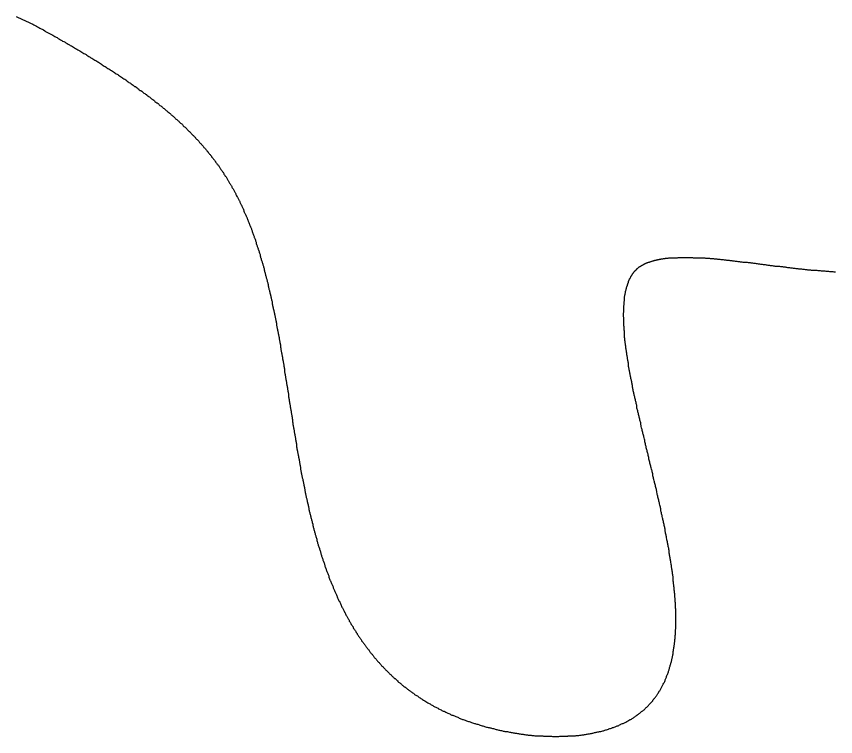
# Model space of a CAD drawing. Header units: millimetres. Extents: x 111 to 2999, y 81 to 1941.
# Drawn here: x 995.18 to 1021.78, y 779.28 to 802.65 of the extents above; entities that cross this region are included whole.
import ezdxf

# ---------------------------------------------------------------- set-up
doc = ezdxf.new("R2010")
doc.units = ezdxf.units.MM
doc.layers.add('DRAW', color=7, linetype='Continuous')

msp = doc.modelspace()

# ---------------------------------------------------------------- linework, layer by layer
at = {"layer": 'DRAW'}
msp.add_polyline3d([(995.17, 802.653, 0), (995.19, 802.643, 0), (995.22, 802.623, 0), (995.24, 802.613, 0), (995.26, 802.603, 0), (995.29, 802.593, 0), (995.31, 802.583, 0), (995.33, 802.573, 0), (995.36, 802.563, 0), (995.38, 802.553, 0), (995.4, 802.543, 0), (995.43, 802.533, 0), (995.45, 802.523, 0), (995.48, 802.513, 0), (995.5, 802.503, 0), (995.52, 802.483, 0), (995.55, 802.473, 0), (995.57, 802.463, 0), (995.59, 802.453, 0), (995.62, 802.443, 0), (995.64, 802.433, 0), (995.66, 802.423, 0), (995.69, 802.413, 0), (995.71, 802.403, 0), (995.75, 802.383, 0), (995.79, 802.353, 0), (995.83, 802.333, 0), (995.87, 802.313, 0), (995.91, 802.293, 0), (995.94, 802.273, 0), (995.98, 802.253, 0), (996.02, 802.233, 0), (996.06, 802.213, 0), (996.1, 802.183, 0), (996.13, 802.163, 0), (996.17, 802.143, 0), (996.21, 802.123, 0), (996.25, 802.103, 0), (996.28, 802.083, 0), (996.32, 802.063, 0), (996.36, 802.043, 0), (996.39, 802.023, 0), (996.43, 802.003, 0), (996.47, 801.983, 0), (996.5, 801.963, 0), (996.54, 801.933, 0), (996.58, 801.913, 0), (996.61, 801.893, 0), (996.65, 801.873, 0), (996.68, 801.853, 0), (996.72, 801.833, 0), (996.76, 801.813, 0), (996.79, 801.793, 0), (996.83, 801.773, 0), (996.86, 801.753, 0), (996.9, 801.733, 0), (996.93, 801.713, 0), (996.97, 801.693, 0), (997, 801.673, 0), (997.03, 801.653, 0), (997.07, 801.633, 0), (997.1, 801.613, 0), (997.14, 801.593, 0), (997.17, 801.573, 0), (997.2, 801.553, 0), (997.24, 801.533, 0), (997.27, 801.513, 0), (997.3, 801.493, 0), (997.34, 801.473, 0), (997.37, 801.453, 0), (997.4, 801.433, 0), (997.44, 801.413, 0), (997.47, 801.393, 0), (997.5, 801.373, 0), (997.53, 801.353, 0), (997.57, 801.333, 0), (997.6, 801.313, 0), (997.63, 801.293, 0), (997.66, 801.273, 0), (997.69, 801.253, 0), (997.73, 801.233, 0), (997.76, 801.223, 0), (997.79, 801.203, 0), (997.82, 801.183, 0), (997.85, 801.163, 0), (997.88, 801.143, 0), (997.91, 801.123, 0), (997.94, 801.103, 0), (997.97, 801.083, 0), (998, 801.063, 0), (998.03, 801.043, 0), (998.06, 801.023, 0), (998.09, 801.003, 0), (998.12, 800.983, 0), (998.15, 800.963, 0), (998.18, 800.953, 0), (998.21, 800.933, 0), (998.24, 800.913, 0), (998.27, 800.893, 0), (998.3, 800.873, 0), (998.33, 800.853, 0), (998.36, 800.833, 0), (998.39, 800.813, 0), (998.42, 800.793, 0), (998.45, 800.783, 0), (998.47, 800.763, 0), (998.5, 800.743, 0), (998.53, 800.723, 0), (998.56, 800.703, 0), (998.59, 800.683, 0), (998.62, 800.663, 0), (998.64, 800.643, 0), (998.67, 800.623, 0), (998.7, 800.613, 0), (998.73, 800.593, 0), (998.75, 800.573, 0), (998.78, 800.553, 0), (998.81, 800.533, 0), (998.83, 800.513, 0), (998.86, 800.493, 0), (998.89, 800.483, 0), (998.91, 800.463, 0), (998.94, 800.443, 0), (998.97, 800.423, 0), (998.99, 800.403, 0), (999.02, 800.383, 0), (999.05, 800.373, 0), (999.07, 800.353, 0), (999.1, 800.333, 0), (999.12, 800.313, 0), (999.15, 800.293, 0), (999.17, 800.273, 0), (999.2, 800.253, 0), (999.22, 800.243, 0), (999.25, 800.223, 0), (999.27, 800.203, 0), (999.3, 800.183, 0), (999.32, 800.163, 0), (999.35, 800.153, 0), (999.37, 800.133, 0), (999.4, 800.113, 0), (999.42, 800.093, 0), (999.45, 800.073, 0), (999.47, 800.053, 0), (999.5, 800.043, 0), (999.52, 800.023, 0), (999.54, 800.003, 0), (999.57, 799.983, 0), (999.59, 799.963, 0), (999.61, 799.953, 0), (999.64, 799.933, 0), (999.66, 799.913, 0), (999.68, 799.893, 0), (999.71, 799.873, 0), (999.73, 799.853, 0), (999.75, 799.843, 0), (999.78, 799.823, 0), (999.8, 799.803, 0), (999.82, 799.783, 0), (999.84, 799.763, 0), (999.87, 799.753, 0), (999.89, 799.733, 0), (999.91, 799.713, 0), (999.93, 799.693, 0), (999.95, 799.673, 0), (999.98, 799.663, 0), (1000, 799.643, 0), (1000.02, 799.623, 0), (1000.04, 799.603, 0), (1000.06, 799.593, 0), (1000.08, 799.573, 0), (1000.1, 799.553, 0), (1000.13, 799.533, 0), (1000.15, 799.513, 0), (1000.17, 799.503, 0), (1000.19, 799.483, 0), (1000.21, 799.463, 0), (1000.23, 799.443, 0), (1000.25, 799.423, 0), (1000.27, 799.413, 0), (1000.29, 799.393, 0), (1000.31, 799.373, 0), (1000.33, 799.353, 0), (1000.35, 799.333, 0), (1000.37, 799.323, 0), (1000.39, 799.303, 0), (1000.41, 799.283, 0), (1000.43, 799.263, 0), (1000.45, 799.253, 0), (1000.47, 799.233, 0), (1000.49, 799.213, 0), (1000.51, 799.193, 0), (1000.53, 799.173, 0), (1000.55, 799.163, 0), (1000.57, 799.143, 0), (1000.58, 799.123, 0), (1000.6, 799.103, 0), (1000.62, 799.083, 0), (1000.64, 799.073, 0), (1000.66, 799.053, 0), (1000.68, 799.033, 0), (1000.7, 799.013, 0), (1000.71, 799.003, 0), (1000.73, 798.983, 0), (1000.75, 798.963, 0), (1000.77, 798.943, 0), (1000.79, 798.923, 0), (1000.8, 798.913, 0), (1000.82, 798.893, 0), (1000.84, 798.873, 0), (1000.86, 798.853, 0), (1000.88, 798.833, 0), (1000.89, 798.823, 0), (1000.91, 798.803, 0), (1000.93, 798.783, 0), (1000.94, 798.763, 0), (1000.96, 798.743, 0), (1000.98, 798.733, 0), (1001, 798.713, 0), (1001.01, 798.693, 0), (1001.03, 798.673, 0), (1001.05, 798.653, 0), (1001.06, 798.643, 0), (1001.08, 798.623, 0), (1001.1, 798.603, 0), (1001.11, 798.583, 0), (1001.13, 798.563, 0), (1001.14, 798.553, 0), (1001.16, 798.533, 0), (1001.18, 798.513, 0), (1001.19, 798.493, 0), (1001.21, 798.473, 0), (1001.22, 798.463, 0), (1001.24, 798.443, 0), (1001.26, 798.423, 0), (1001.27, 798.403, 0), (1001.29, 798.383, 0), (1001.3, 798.373, 0), (1001.32, 798.353, 0), (1001.33, 798.333, 0), (1001.35, 798.313, 0), (1001.36, 798.293, 0), (1001.38, 798.283, 0), (1001.39, 798.263, 0), (1001.41, 798.243, 0), (1001.42, 798.223, 0), (1001.44, 798.203, 0), (1001.45, 798.183, 0), (1001.47, 798.173, 0), (1001.48, 798.153, 0), (1001.5, 798.133, 0), (1001.51, 798.113, 0), (1001.52, 798.093, 0), (1001.54, 798.073, 0), (1001.55, 798.063, 0), (1001.57, 798.043, 0), (1001.58, 798.023, 0), (1001.6, 798.003, 0), (1001.61, 797.983, 0), (1001.62, 797.963, 0), (1001.64, 797.943, 0), (1001.65, 797.933, 0), (1001.66, 797.913, 0), (1001.68, 797.893, 0), (1001.69, 797.873, 0), (1001.71, 797.853, 0), (1001.72, 797.833, 0), (1001.73, 797.813, 0), (1001.75, 797.803, 0), (1001.76, 797.783, 0), (1001.77, 797.763, 0), (1001.78, 797.743, 0), (1001.8, 797.723, 0), (1001.81, 797.703, 0), (1001.82, 797.683, 0), (1001.84, 797.663, 0), (1001.85, 797.653, 0), (1001.86, 797.633, 0), (1001.87, 797.613, 0), (1001.89, 797.593, 0), (1001.9, 797.573, 0), (1001.91, 797.553, 0), (1001.92, 797.533, 0), (1001.94, 797.513, 0), (1001.95, 797.493, 0), (1001.96, 797.473, 0), (1001.97, 797.463, 0), (1001.99, 797.443, 0), (1002, 797.423, 0), (1002.01, 797.403, 0), (1002.02, 797.383, 0), (1002.03, 797.363, 0), (1002.05, 797.343, 0), (1002.06, 797.323, 0), (1002.07, 797.303, 0), (1002.08, 797.283, 0), (1002.09, 797.263, 0), (1002.1, 797.243, 0), (1002.12, 797.223, 0), (1002.13, 797.203, 0), (1002.14, 797.183, 0), (1002.15, 797.163, 0), (1002.16, 797.153, 0), (1002.17, 797.133, 0), (1002.18, 797.113, 0), (1002.19, 797.093, 0), (1002.21, 797.073, 0), (1002.22, 797.053, 0), (1002.23, 797.033, 0), (1002.24, 797.013, 0), (1002.25, 796.993, 0), (1002.26, 796.973, 0), (1002.27, 796.953, 0), (1002.28, 796.933, 0), (1002.29, 796.913, 0), (1002.3, 796.893, 0), (1002.31, 796.873, 0), (1002.32, 796.853, 0), (1002.33, 796.833, 0), (1002.35, 796.803, 0), (1002.36, 796.783, 0), (1002.37, 796.763, 0), (1002.38, 796.743, 0), (1002.39, 796.723, 0), (1002.4, 796.703, 0), (1002.41, 796.683, 0), (1002.42, 796.663, 0), (1002.43, 796.643, 0), (1002.44, 796.623, 0), (1002.45, 796.603, 0), (1002.46, 796.583, 0), (1002.47, 796.563, 0), (1002.48, 796.543, 0), (1002.49, 796.523, 0), (1002.5, 796.493, 0), (1002.51, 796.473, 0), (1002.52, 796.453, 0), (1002.53, 796.433, 0), (1002.54, 796.413, 0), (1002.55, 796.393, 0), (1002.55, 796.373, 0), (1002.56, 796.353, 0), (1002.57, 796.333, 0), (1002.58, 796.303, 0), (1002.59, 796.283, 0), (1002.6, 796.263, 0), (1002.61, 796.243, 0), (1002.62, 796.223, 0), (1002.63, 796.203, 0), (1002.64, 796.173, 0), (1002.65, 796.153, 0), (1002.66, 796.133, 0), (1002.67, 796.113, 0), (1002.67, 796.093, 0), (1002.68, 796.073, 0), (1002.69, 796.043, 0), (1002.7, 796.023, 0), (1002.71, 796.003, 0), (1002.72, 795.983, 0), (1002.73, 795.963, 0), (1002.74, 795.933, 0), (1002.75, 795.913, 0), (1002.75, 795.893, 0), (1002.76, 795.873, 0), (1002.77, 795.853, 0), (1002.78, 795.823, 0), (1002.79, 795.803, 0), (1002.8, 795.783, 0), (1002.81, 795.763, 0), (1002.81, 795.733, 0), (1002.82, 795.713, 0), (1002.83, 795.693, 0), (1002.84, 795.673, 0), (1002.85, 795.643, 0), (1002.86, 795.623, 0), (1002.86, 795.603, 0), (1002.87, 795.583, 0), (1002.88, 795.553, 0), (1002.89, 795.533, 0), (1002.9, 795.513, 0), (1002.9, 795.483, 0), (1002.91, 795.463, 0), (1002.92, 795.443, 0), (1002.93, 795.423, 0), (1002.94, 795.393, 0), (1002.94, 795.373, 0), (1002.95, 795.353, 0), (1002.96, 795.323, 0), (1002.97, 795.303, 0), (1002.97, 795.283, 0), (1002.98, 795.253, 0), (1002.99, 795.233, 0), (1003, 795.213, 0), (1003, 795.183, 0), (1003.01, 795.163, 0), (1003.02, 795.143, 0), (1003.03, 795.113, 0), (1003.03, 795.093, 0), (1003.04, 795.073, 0), (1003.05, 795.043, 0), (1003.06, 795.023, 0), (1003.06, 795.003, 0), (1003.07, 794.973, 0), (1003.08, 794.953, 0), (1003.09, 794.923, 0), (1003.09, 794.903, 0), (1003.1, 794.883, 0), (1003.11, 794.853, 0), (1003.11, 794.833, 0), (1003.12, 794.813, 0), (1003.13, 794.783, 0), (1003.13, 794.763, 0), (1003.14, 794.733, 0), (1003.15, 794.713, 0), (1003.16, 794.693, 0), (1003.16, 794.663, 0), (1003.17, 794.643, 0), (1003.18, 794.613, 0), (1003.18, 794.593, 0), (1003.19, 794.573, 0), (1003.2, 794.543, 0), (1003.2, 794.523, 0), (1003.21, 794.493, 0), (1003.22, 794.473, 0), (1003.22, 794.443, 0), (1003.23, 794.423, 0), (1003.24, 794.403, 0), (1003.24, 794.373, 0), (1003.25, 794.353, 0), (1003.26, 794.323, 0), (1003.26, 794.303, 0), (1003.27, 794.273, 0), (1003.27, 794.253, 0), (1003.28, 794.223, 0), (1003.29, 794.203, 0), (1003.29, 794.173, 0), (1003.3, 794.153, 0), (1003.31, 794.123, 0), (1003.31, 794.103, 0), (1003.32, 794.083, 0), (1003.32, 794.053, 0), (1003.33, 794.033, 0), (1003.34, 794.003, 0), (1003.34, 793.983, 0), (1003.35, 793.953, 0), (1003.35, 793.933, 0), (1003.36, 793.903, 0), (1003.37, 793.883, 0), (1003.37, 793.853, 0), (1003.38, 793.833, 0), (1003.38, 793.803, 0), (1003.39, 793.783, 0), (1003.4, 793.753, 0), (1003.4, 793.733, 0), (1003.41, 793.703, 0), (1003.41, 793.683, 0), (1003.42, 793.653, 0), (1003.43, 793.623, 0), (1003.43, 793.603, 0), (1003.44, 793.573, 0), (1003.44, 793.553, 0), (1003.45, 793.523, 0), (1003.45, 793.503, 0), (1003.46, 793.473, 0), (1003.46, 793.453, 0), (1003.47, 793.423, 0), (1003.48, 793.403, 0), (1003.48, 793.373, 0), (1003.49, 793.353, 0), (1003.49, 793.323, 0), (1003.5, 793.293, 0), (1003.5, 793.273, 0), (1003.51, 793.243, 0), (1003.51, 793.223, 0), (1003.52, 793.193, 0), (1003.52, 793.173, 0), (1003.53, 793.143, 0), (1003.54, 793.113, 0), (1003.54, 793.093, 0), (1003.55, 793.063, 0), (1003.55, 793.043, 0), (1003.56, 793.013, 0), (1003.56, 792.993, 0), (1003.57, 792.963, 0), (1003.57, 792.933, 0), (1003.58, 792.913, 0), (1003.58, 792.883, 0), (1003.59, 792.863, 0), (1003.59, 792.833, 0), (1003.6, 792.803, 0), (1003.6, 792.783, 0), (1003.61, 792.753, 0), (1003.61, 792.733, 0), (1003.62, 792.703, 0), (1003.62, 792.673, 0), (1003.63, 792.653, 0), (1003.63, 792.623, 0), (1003.64, 792.603, 0), (1003.64, 792.573, 0), (1003.65, 792.543, 0), (1003.65, 792.523, 0), (1003.66, 792.493, 0), (1003.66, 792.473, 0), (1003.67, 792.443, 0), (1003.67, 792.413, 0), (1003.68, 792.393, 0), (1003.68, 792.363, 0), (1003.69, 792.333, 0), (1003.69, 792.313, 0), (1003.7, 792.283, 0), (1003.7, 792.263, 0), (1003.71, 792.233, 0), (1003.71, 792.203, 0), (1003.71, 792.183, 0), (1003.72, 792.153, 0), (1003.72, 792.123, 0), (1003.73, 792.103, 0), (1003.73, 792.073, 0), (1003.74, 792.043, 0), (1003.74, 792.023, 0), (1003.75, 791.993, 0), (1003.75, 791.963, 0), (1003.76, 791.943, 0), (1003.76, 791.913, 0), (1003.77, 791.893, 0), (1003.77, 791.863, 0), (1003.77, 791.833, 0), (1003.78, 791.813, 0), (1003.78, 791.783, 0), (1003.79, 791.753, 0), (1003.79, 791.733, 0), (1003.8, 791.703, 0), (1003.8, 791.673, 0), (1003.81, 791.653, 0), (1003.81, 791.623, 0), (1003.82, 791.593, 0), (1003.82, 791.573, 0), (1003.82, 791.543, 0), (1003.83, 791.513, 0), (1003.83, 791.493, 0), (1003.84, 791.463, 0), (1003.84, 791.433, 0), (1003.85, 791.413, 0), (1003.85, 791.383, 0), (1003.86, 791.353, 0), (1003.86, 791.333, 0), (1003.86, 791.303, 0), (1003.87, 791.273, 0), (1003.87, 791.243, 0), (1003.88, 791.223, 0), (1003.88, 791.193, 0), (1003.89, 791.163, 0), (1003.89, 791.143, 0), (1003.89, 791.113, 0), (1003.9, 791.083, 0), (1003.9, 791.063, 0), (1003.91, 791.033, 0), (1003.91, 791.003, 0), (1003.92, 790.983, 0), (1003.92, 790.953, 0), (1003.92, 790.923, 0), (1003.93, 790.903, 0), (1003.93, 790.873, 0), (1003.94, 790.843, 0), (1003.94, 790.813, 0), (1003.95, 790.793, 0), (1003.95, 790.763, 0), (1003.95, 790.733, 0), (1003.96, 790.713, 0), (1003.96, 790.683, 0), (1003.97, 790.653, 0), (1003.97, 790.633, 0), (1003.98, 790.603, 0), (1003.98, 790.573, 0), (1003.98, 790.543, 0), (1003.99, 790.523, 0), (1003.99, 790.493, 0), (1004, 790.463, 0), (1004, 790.443, 0), (1004.01, 790.413, 0), (1004.01, 790.383, 0), (1004.01, 790.363, 0), (1004.02, 790.333, 0), (1004.02, 790.303, 0), (1004.03, 790.273, 0), (1004.03, 790.253, 0), (1004.04, 790.223, 0), (1004.04, 790.193, 0), (1004.04, 790.173, 0), (1004.05, 790.143, 0), (1004.05, 790.113, 0), (1004.06, 790.083, 0), (1004.06, 790.063, 0), (1004.07, 790.033, 0), (1004.07, 790.003, 0), (1004.07, 789.983, 0), (1004.08, 789.953, 0), (1004.08, 789.923, 0), (1004.09, 789.893, 0), (1004.09, 789.873, 0), (1004.1, 789.843, 0), (1004.1, 789.813, 0), (1004.1, 789.793, 0), (1004.11, 789.763, 0), (1004.11, 789.733, 0), (1004.12, 789.713, 0), (1004.12, 789.683, 0), (1004.13, 789.653, 0), (1004.13, 789.623, 0), (1004.13, 789.603, 0), (1004.14, 789.573, 0), (1004.14, 789.543, 0), (1004.15, 789.523, 0), (1004.15, 789.493, 0), (1004.16, 789.463, 0), (1004.16, 789.433, 0), (1004.16, 789.413, 0), (1004.17, 789.383, 0), (1004.17, 789.353, 0), (1004.18, 789.333, 0), (1004.18, 789.303, 0), (1004.19, 789.273, 0), (1004.19, 789.243, 0), (1004.2, 789.223, 0), (1004.2, 789.193, 0), (1004.2, 789.163, 0), (1004.21, 789.143, 0), (1004.21, 789.113, 0), (1004.22, 789.083, 0), (1004.22, 789.053, 0), (1004.23, 789.033, 0), (1004.23, 789.003, 0), (1004.24, 788.973, 0), (1004.24, 788.953, 0), (1004.24, 788.923, 0), (1004.25, 788.893, 0), (1004.25, 788.863, 0), (1004.26, 788.843, 0), (1004.26, 788.813, 0), (1004.27, 788.783, 0), (1004.27, 788.763, 0), (1004.28, 788.733, 0), (1004.28, 788.703, 0), (1004.28, 788.683, 0), (1004.29, 788.653, 0), (1004.29, 788.623, 0), (1004.3, 788.593, 0), (1004.3, 788.573, 0), (1004.31, 788.543, 0), (1004.31, 788.513, 0), (1004.32, 788.493, 0), (1004.32, 788.463, 0), (1004.33, 788.433, 0), (1004.33, 788.413, 0), (1004.34, 788.383, 0), (1004.34, 788.353, 0), (1004.35, 788.323, 0), (1004.35, 788.303, 0), (1004.36, 788.273, 0), (1004.36, 788.243, 0), (1004.37, 788.223, 0), (1004.37, 788.193, 0), (1004.37, 788.163, 0), (1004.38, 788.143, 0), (1004.38, 788.113, 0), (1004.39, 788.083, 0), (1004.39, 788.063, 0), (1004.4, 788.033, 0), (1004.4, 788.003, 0), (1004.41, 787.973, 0), (1004.41, 787.953, 0), (1004.42, 787.923, 0), (1004.42, 787.893, 0), (1004.43, 787.873, 0), (1004.43, 787.843, 0), (1004.44, 787.813, 0), (1004.44, 787.793, 0), (1004.45, 787.763, 0), (1004.45, 787.733, 0), (1004.46, 787.713, 0), (1004.46, 787.683, 0), (1004.47, 787.653, 0), (1004.48, 787.633, 0), (1004.48, 787.603, 0), (1004.49, 787.573, 0), (1004.49, 787.553, 0), (1004.5, 787.523, 0), (1004.5, 787.493, 0), (1004.51, 787.473, 0), (1004.51, 787.443, 0), (1004.52, 787.413, 0), (1004.52, 787.393, 0), (1004.53, 787.363, 0), (1004.53, 787.333, 0), (1004.54, 787.313, 0), (1004.54, 787.283, 0), (1004.55, 787.253, 0), (1004.56, 787.233, 0), (1004.56, 787.203, 0), (1004.57, 787.173, 0), (1004.57, 787.153, 0), (1004.58, 787.123, 0), (1004.58, 787.093, 0), (1004.59, 787.073, 0), (1004.59, 787.043, 0), (1004.6, 787.023, 0), (1004.61, 786.993, 0), (1004.61, 786.963, 0), (1004.62, 786.943, 0), (1004.62, 786.913, 0), (1004.63, 786.883, 0), (1004.63, 786.863, 0), (1004.64, 786.833, 0), (1004.65, 786.803, 0), (1004.65, 786.783, 0), (1004.66, 786.753, 0), (1004.66, 786.733, 0), (1004.67, 786.703, 0), (1004.68, 786.673, 0), (1004.68, 786.653, 0), (1004.69, 786.623, 0), (1004.69, 786.593, 0), (1004.7, 786.573, 0), (1004.71, 786.543, 0), (1004.71, 786.523, 0), (1004.72, 786.493, 0), (1004.73, 786.463, 0), (1004.73, 786.443, 0), (1004.74, 786.413, 0), (1004.74, 786.393, 0), (1004.75, 786.363, 0), (1004.76, 786.333, 0), (1004.76, 786.313, 0), (1004.77, 786.283, 0), (1004.78, 786.263, 0), (1004.78, 786.233, 0), (1004.79, 786.203, 0), (1004.8, 786.183, 0), (1004.8, 786.153, 0), (1004.81, 786.133, 0), (1004.82, 786.103, 0), (1004.82, 786.083, 0), (1004.83, 786.053, 0), (1004.84, 786.023, 0), (1004.84, 786.003, 0), (1004.85, 785.973, 0), (1004.86, 785.953, 0), (1004.86, 785.923, 0), (1004.87, 785.893, 0), (1004.88, 785.873, 0), (1004.88, 785.843, 0), (1004.89, 785.823, 0), (1004.9, 785.793, 0), (1004.9, 785.773, 0), (1004.91, 785.743, 0), (1004.92, 785.723, 0), (1004.93, 785.693, 0), (1004.93, 785.663, 0), (1004.94, 785.643, 0), (1004.95, 785.613, 0), (1004.96, 785.593, 0), (1004.96, 785.563, 0), (1004.97, 785.543, 0), (1004.98, 785.513, 0), (1004.98, 785.493, 0), (1004.99, 785.463, 0), (1005, 785.443, 0), (1005.01, 785.413, 0), (1005.02, 785.393, 0), (1005.02, 785.363, 0), (1005.03, 785.343, 0), (1005.04, 785.313, 0), (1005.05, 785.293, 0), (1005.05, 785.263, 0), (1005.06, 785.243, 0), (1005.07, 785.213, 0), (1005.08, 785.193, 0), (1005.09, 785.163, 0), (1005.09, 785.143, 0), (1005.1, 785.113, 0), (1005.11, 785.093, 0), (1005.12, 785.063, 0), (1005.13, 785.043, 0), (1005.13, 785.013, 0), (1005.14, 784.993, 0), (1005.15, 784.963, 0), (1005.16, 784.943, 0), (1005.17, 784.913, 0), (1005.18, 784.893, 0), (1005.18, 784.863, 0), (1005.19, 784.843, 0), (1005.2, 784.813, 0), (1005.21, 784.793, 0), (1005.22, 784.763, 0), (1005.23, 784.743, 0), (1005.24, 784.713, 0), (1005.24, 784.693, 0), (1005.25, 784.673, 0), (1005.26, 784.643, 0), (1005.27, 784.623, 0), (1005.28, 784.593, 0), (1005.29, 784.573, 0), (1005.3, 784.543, 0), (1005.31, 784.523, 0), (1005.32, 784.503, 0), (1005.33, 784.473, 0), (1005.33, 784.453, 0), (1005.34, 784.423, 0), (1005.35, 784.403, 0), (1005.36, 784.373, 0), (1005.37, 784.353, 0), (1005.38, 784.333, 0), (1005.39, 784.303, 0), (1005.4, 784.283, 0), (1005.41, 784.253, 0), (1005.42, 784.233, 0), (1005.43, 784.213, 0), (1005.44, 784.183, 0), (1005.45, 784.163, 0), (1005.46, 784.143, 0), (1005.47, 784.113, 0), (1005.48, 784.093, 0), (1005.49, 784.063, 0), (1005.5, 784.043, 0), (1005.51, 784.023, 0), (1005.52, 783.993, 0), (1005.53, 783.973, 0), (1005.54, 783.953, 0), (1005.55, 783.923, 0), (1005.56, 783.903, 0), (1005.57, 783.883, 0), (1005.58, 783.853, 0), (1005.59, 783.833, 0), (1005.6, 783.813, 0), (1005.61, 783.783, 0), (1005.62, 783.763, 0), (1005.63, 783.743, 0), (1005.64, 783.713, 0), (1005.65, 783.693, 0), (1005.67, 783.673, 0), (1005.68, 783.643, 0), (1005.69, 783.623, 0), (1005.7, 783.603, 0), (1005.71, 783.573, 0), (1005.72, 783.553, 0), (1005.73, 783.533, 0), (1005.74, 783.513, 0), (1005.75, 783.483, 0), (1005.77, 783.463, 0), (1005.78, 783.443, 0), (1005.79, 783.413, 0), (1005.8, 783.393, 0), (1005.81, 783.373, 0), (1005.82, 783.353, 0), (1005.83, 783.323, 0), (1005.85, 783.303, 0), (1005.86, 783.283, 0), (1005.87, 783.263, 0), (1005.88, 783.233, 0), (1005.89, 783.213, 0), (1005.91, 783.193, 0), (1005.92, 783.173, 0), (1005.93, 783.143, 0), (1005.94, 783.123, 0), (1005.95, 783.103, 0), (1005.97, 783.083, 0), (1005.98, 783.063, 0), (1005.99, 783.033, 0), (1006, 783.013, 0), (1006.02, 782.993, 0), (1006.03, 782.973, 0), (1006.04, 782.953, 0), (1006.05, 782.923, 0), (1006.07, 782.903, 0), (1006.08, 782.883, 0), (1006.09, 782.863, 0), (1006.11, 782.843, 0), (1006.12, 782.823, 0), (1006.13, 782.793, 0), (1006.15, 782.773, 0), (1006.16, 782.753, 0), (1006.17, 782.733, 0), (1006.19, 782.713, 0), (1006.2, 782.693, 0), (1006.21, 782.663, 0), (1006.23, 782.643, 0), (1006.24, 782.623, 0), (1006.25, 782.603, 0), (1006.27, 782.583, 0), (1006.28, 782.563, 0), (1006.29, 782.543, 0), (1006.31, 782.523, 0), (1006.32, 782.503, 0), (1006.34, 782.473, 0), (1006.35, 782.453, 0), (1006.37, 782.433, 0), (1006.38, 782.413, 0), (1006.39, 782.393, 0), (1006.41, 782.373, 0), (1006.42, 782.353, 0), (1006.44, 782.333, 0), (1006.45, 782.313, 0), (1006.47, 782.293, 0), (1006.48, 782.273, 0), (1006.5, 782.253, 0), (1006.51, 782.233, 0), (1006.53, 782.213, 0), (1006.54, 782.193, 0), (1006.56, 782.173, 0), (1006.57, 782.153, 0), (1006.59, 782.133, 0), (1006.6, 782.113, 0), (1006.62, 782.093, 0), (1006.63, 782.073, 0), (1006.65, 782.053, 0), (1006.66, 782.033, 0), (1006.68, 782.013, 0), (1006.69, 781.993, 0), (1006.71, 781.973, 0), (1006.73, 781.953, 0), (1006.74, 781.933, 0), (1006.76, 781.913, 0), (1006.77, 781.893, 0), (1006.79, 781.873, 0), (1006.81, 781.853, 0), (1006.82, 781.833, 0), (1006.84, 781.813, 0), (1006.86, 781.793, 0), (1006.87, 781.773, 0), (1006.89, 781.753, 0), (1006.91, 781.733, 0), (1006.92, 781.723, 0), (1006.94, 781.703, 0), (1006.96, 781.683, 0), (1006.97, 781.663, 0), (1006.99, 781.643, 0), (1007.01, 781.623, 0), (1007.02, 781.603, 0), (1007.04, 781.583, 0), (1007.06, 781.573, 0), (1007.08, 781.553, 0), (1007.09, 781.533, 0), (1007.11, 781.513, 0), (1007.13, 781.493, 0), (1007.15, 781.473, 0), (1007.16, 781.463, 0), (1007.18, 781.443, 0), (1007.2, 781.423, 0), (1007.22, 781.403, 0), (1007.24, 781.383, 0), (1007.25, 781.373, 0), (1007.27, 781.353, 0), (1007.29, 781.333, 0), (1007.31, 781.313, 0), (1007.33, 781.293, 0), (1007.35, 781.283, 0), (1007.36, 781.263, 0), (1007.38, 781.243, 0), (1007.4, 781.223, 0), (1007.42, 781.213, 0), (1007.44, 781.193, 0), (1007.46, 781.173, 0), (1007.48, 781.163, 0), (1007.5, 781.143, 0), (1007.52, 781.123, 0), (1007.54, 781.103, 0), (1007.56, 781.093, 0), (1007.57, 781.073, 0), (1007.59, 781.053, 0), (1007.61, 781.043, 0), (1007.63, 781.023, 0), (1007.65, 781.003, 0), (1007.67, 780.993, 0), (1007.69, 780.973, 0), (1007.71, 780.953, 0), (1007.73, 780.943, 0), (1007.75, 780.923, 0), (1007.77, 780.903, 0), (1007.79, 780.893, 0), (1007.81, 780.873, 0), (1007.84, 780.863, 0), (1007.86, 780.843, 0), (1007.88, 780.823, 0), (1007.9, 780.813, 0), (1007.92, 780.793, 0), (1007.94, 780.783, 0), (1007.96, 780.763, 0), (1007.98, 780.753, 0), (1008, 780.733, 0), (1008.02, 780.723, 0), (1008.04, 780.703, 0), (1008.07, 780.693, 0), (1008.09, 780.673, 0), (1008.11, 780.653, 0), (1008.13, 780.643, 0), (1008.15, 780.623, 0), (1008.17, 780.613, 0), (1008.2, 780.603, 0), (1008.22, 780.583, 0), (1008.24, 780.573, 0), (1008.26, 780.553, 0), (1008.29, 780.543, 0), (1008.31, 780.523, 0), (1008.33, 780.513, 0), (1008.35, 780.493, 0), (1008.37, 780.483, 0), (1008.4, 780.463, 0), (1008.42, 780.453, 0), (1008.44, 780.443, 0), (1008.47, 780.423, 0), (1008.49, 780.413, 0), (1008.51, 780.403, 0), (1008.54, 780.383, 0), (1008.56, 780.373, 0), (1008.58, 780.353, 0), (1008.61, 780.343, 0), (1008.63, 780.333, 0), (1008.65, 780.313, 0), (1008.68, 780.303, 0), (1008.7, 780.293, 0), (1008.72, 780.273, 0), (1008.75, 780.263, 0), (1008.77, 780.253, 0), (1008.8, 780.243, 0), (1008.82, 780.223, 0), (1008.84, 780.213, 0), (1008.87, 780.203, 0), (1008.89, 780.183, 0), (1008.92, 780.173, 0), (1008.94, 780.163, 0), (1008.97, 780.153, 0), (1008.99, 780.133, 0), (1009.02, 780.123, 0), (1009.04, 780.113, 0), (1009.07, 780.103, 0), (1009.09, 780.093, 0), (1009.12, 780.073, 0), (1009.14, 780.063, 0), (1009.17, 780.053, 0), (1009.19, 780.043, 0), (1009.22, 780.033, 0), (1009.25, 780.023, 0), (1009.27, 780.003, 0), (1009.3, 779.993, 0), (1009.32, 779.983, 0), (1009.35, 779.973, 0), (1009.37, 779.963, 0), (1009.4, 779.953, 0), (1009.43, 779.943, 0), (1009.45, 779.933, 0), (1009.48, 779.923, 0), (1009.51, 779.913, 0), (1009.53, 779.903, 0), (1009.56, 779.883, 0), (1009.59, 779.873, 0), (1009.61, 779.863, 0), (1009.64, 779.853, 0), (1009.67, 779.843, 0), (1009.69, 779.833, 0), (1009.72, 779.823, 0), (1009.75, 779.813, 0), (1009.77, 779.803, 0), (1009.8, 779.793, 0), (1009.83, 779.783, 0), (1009.86, 779.773, 0), (1009.88, 779.773, 0), (1009.91, 779.763, 0), (1009.94, 779.753, 0), (1009.96, 779.743, 0), (1009.99, 779.733, 0), (1010.02, 779.723, 0), (1010.05, 779.713, 0), (1010.08, 779.703, 0), (1010.1, 779.693, 0), (1010.13, 779.683, 0), (1010.16, 779.683, 0), (1010.19, 779.673, 0), (1010.21, 779.663, 0), (1010.24, 779.653, 0), (1010.27, 779.643, 0), (1010.3, 779.633, 0), (1010.33, 779.633, 0), (1010.36, 779.623, 0), (1010.38, 779.613, 0), (1010.41, 779.603, 0), (1010.44, 779.593, 0), (1010.47, 779.593, 0), (1010.5, 779.583, 0), (1010.53, 779.573, 0), (1010.55, 779.563, 0), (1010.58, 779.563, 0), (1010.61, 779.553, 0), (1010.64, 779.543, 0), (1010.67, 779.543, 0), (1010.7, 779.533, 0), (1010.73, 779.523, 0), (1010.76, 779.513, 0), (1010.78, 779.513, 0), (1010.81, 779.503, 0), (1010.84, 779.493, 0), (1010.87, 779.493, 0), (1010.9, 779.483, 0), (1010.93, 779.483, 0), (1010.96, 779.473, 0), (1010.99, 779.463, 0), (1011.02, 779.463, 0), (1011.04, 779.453, 0), (1011.07, 779.453, 0), (1011.1, 779.443, 0), (1011.13, 779.443, 0), (1011.16, 779.433, 0), (1011.19, 779.423, 0), (1011.22, 779.423, 0), (1011.25, 779.413, 0), (1011.28, 779.413, 0), (1011.31, 779.403, 0), (1011.34, 779.403, 0), (1011.36, 779.393, 0), (1011.39, 779.393, 0), (1011.42, 779.393, 0), (1011.45, 779.383, 0), (1011.48, 779.383, 0), (1011.51, 779.373, 0), (1011.54, 779.373, 0), (1011.57, 779.363, 0), (1011.6, 779.363, 0), (1011.63, 779.363, 0), (1011.66, 779.353, 0), (1011.69, 779.353, 0), (1011.72, 779.343, 0), (1011.74, 779.343, 0), (1011.77, 779.343, 0), (1011.8, 779.333, 0), (1011.83, 779.333, 0), (1011.86, 779.333, 0), (1011.89, 779.333, 0), (1011.92, 779.323, 0), (1011.95, 779.323, 0), (1011.98, 779.323, 0), (1012.01, 779.313, 0), (1012.04, 779.313, 0), (1012.07, 779.313, 0), (1012.1, 779.313, 0), (1012.13, 779.313, 0), (1012.15, 779.303, 0), (1012.18, 779.303, 0), (1012.21, 779.303, 0), (1012.24, 779.303, 0), (1012.27, 779.303, 0), (1012.3, 779.293, 0), (1012.33, 779.293, 0), (1012.36, 779.293, 0), (1012.39, 779.293, 0), (1012.42, 779.293, 0), (1012.45, 779.293, 0), (1012.47, 779.293, 0), (1012.5, 779.293, 0), (1012.53, 779.293, 0), (1012.56, 779.293, 0), (1012.59, 779.283, 0), (1012.62, 779.283, 0), (1012.65, 779.283, 0), (1012.68, 779.283, 0), (1012.7, 779.283, 0), (1012.73, 779.283, 0), (1012.76, 779.283, 0), (1012.79, 779.283, 0), (1012.82, 779.293, 0), (1012.85, 779.293, 0), (1012.88, 779.293, 0), (1012.91, 779.293, 0), (1012.93, 779.293, 0), (1012.96, 779.293, 0), (1012.99, 779.293, 0), (1013.02, 779.293, 0), (1013.05, 779.293, 0), (1013.08, 779.293, 0), (1013.1, 779.303, 0), (1013.13, 779.303, 0), (1013.16, 779.303, 0), (1013.19, 779.303, 0), (1013.22, 779.303, 0), (1013.24, 779.313, 0), (1013.27, 779.313, 0), (1013.3, 779.313, 0), (1013.33, 779.313, 0), (1013.36, 779.323, 0), (1013.38, 779.323, 0), (1013.41, 779.323, 0), (1013.44, 779.323, 0), (1013.47, 779.333, 0), (1013.49, 779.333, 0), (1013.52, 779.333, 0), (1013.55, 779.343, 0), (1013.58, 779.343, 0), (1013.6, 779.343, 0), (1013.63, 779.353, 0), (1013.66, 779.353, 0), (1013.69, 779.363, 0), (1013.71, 779.363, 0), (1013.74, 779.373, 0), (1013.77, 779.373, 0), (1013.79, 779.373, 0), (1013.82, 779.383, 0), (1013.85, 779.383, 0), (1013.87, 779.393, 0), (1013.9, 779.393, 0), (1013.93, 779.403, 0), (1013.95, 779.413, 0), (1013.98, 779.413, 0), (1014.01, 779.423, 0), (1014.03, 779.423, 0), (1014.06, 779.433, 0), (1014.09, 779.433, 0), (1014.11, 779.443, 0), (1014.14, 779.453, 0), (1014.16, 779.453, 0), (1014.19, 779.463, 0), (1014.22, 779.473, 0), (1014.24, 779.473, 0), (1014.27, 779.483, 0), (1014.29, 779.493, 0), (1014.32, 779.503, 0), (1014.34, 779.503, 0), (1014.37, 779.513, 0), (1014.4, 779.523, 0), (1014.42, 779.533, 0), (1014.45, 779.543, 0), (1014.47, 779.543, 0), (1014.5, 779.553, 0), (1014.52, 779.563, 0), (1014.54, 779.573, 0), (1014.57, 779.583, 0), (1014.59, 779.593, 0), (1014.62, 779.603, 0), (1014.64, 779.613, 0), (1014.67, 779.623, 0), (1014.69, 779.633, 0), (1014.72, 779.633, 0), (1014.74, 779.643, 0), (1014.76, 779.663, 0), (1014.79, 779.673, 0), (1014.81, 779.683, 0), (1014.83, 779.693, 0), (1014.86, 779.703, 0), (1014.88, 779.713, 0), (1014.9, 779.723, 0), (1014.93, 779.733, 0), (1014.95, 779.743, 0), (1014.97, 779.753, 0), (1015, 779.773, 0), (1015.02, 779.783, 0), (1015.04, 779.793, 0), (1015.06, 779.803, 0), (1015.09, 779.823, 0), (1015.11, 779.833, 0), (1015.13, 779.843, 0), (1015.15, 779.853, 0), (1015.17, 779.873, 0), (1015.2, 779.883, 0), (1015.22, 779.893, 0), (1015.24, 779.913, 0), (1015.26, 779.923, 0), (1015.28, 779.943, 0), (1015.3, 779.953, 0), (1015.32, 779.973, 0), (1015.34, 779.983, 0), (1015.36, 780.003, 0), (1015.38, 780.013, 0), (1015.4, 780.033, 0), (1015.42, 780.043, 0), (1015.44, 780.063, 0), (1015.46, 780.073, 0), (1015.48, 780.093, 0), (1015.5, 780.103, 0), (1015.52, 780.123, 0), (1015.54, 780.143, 0), (1015.56, 780.153, 0), (1015.58, 780.173, 0), (1015.6, 780.193, 0), (1015.62, 780.213, 0), (1015.63, 780.223, 0), (1015.65, 780.243, 0), (1015.67, 780.263, 0), (1015.69, 780.283, 0), (1015.7, 780.293, 0), (1015.72, 780.313, 0), (1015.74, 780.333, 0), (1015.76, 780.353, 0), (1015.77, 780.373, 0), (1015.79, 780.393, 0), (1015.81, 780.413, 0), (1015.82, 780.423, 0), (1015.84, 780.443, 0), (1015.85, 780.463, 0), (1015.87, 780.483, 0), (1015.88, 780.503, 0), (1015.9, 780.523, 0), (1015.91, 780.543, 0), (1015.93, 780.563, 0), (1015.94, 780.583, 0), (1015.96, 780.603, 0), (1015.97, 780.623, 0), (1015.99, 780.643, 0), (1016, 780.663, 0), (1016.01, 780.683, 0), (1016.03, 780.703, 0), (1016.04, 780.733, 0), (1016.05, 780.753, 0), (1016.07, 780.773, 0), (1016.08, 780.793, 0), (1016.09, 780.813, 0), (1016.1, 780.833, 0), (1016.12, 780.853, 0), (1016.13, 780.873, 0), (1016.14, 780.903, 0), (1016.15, 780.923, 0), (1016.16, 780.943, 0), (1016.17, 780.963, 0), (1016.18, 780.983, 0), (1016.2, 781.013, 0), (1016.21, 781.033, 0), (1016.22, 781.053, 0), (1016.23, 781.073, 0), (1016.24, 781.103, 0), (1016.25, 781.123, 0), (1016.26, 781.143, 0), (1016.27, 781.173, 0), (1016.28, 781.193, 0), (1016.29, 781.213, 0), (1016.29, 781.233, 0), (1016.3, 781.263, 0), (1016.31, 781.283, 0), (1016.32, 781.303, 0), (1016.33, 781.333, 0), (1016.34, 781.353, 0), (1016.35, 781.383, 0), (1016.35, 781.403, 0), (1016.36, 781.423, 0), (1016.37, 781.453, 0), (1016.38, 781.473, 0), (1016.39, 781.493, 0), (1016.39, 781.523, 0), (1016.4, 781.543, 0), (1016.41, 781.573, 0), (1016.41, 781.593, 0), (1016.42, 781.623, 0), (1016.43, 781.643, 0), (1016.43, 781.663, 0), (1016.44, 781.693, 0), (1016.45, 781.713, 0), (1016.45, 781.743, 0), (1016.46, 781.763, 0), (1016.46, 781.793, 0), (1016.47, 781.813, 0), (1016.47, 781.843, 0), (1016.48, 781.863, 0), (1016.48, 781.893, 0), (1016.49, 781.913, 0), (1016.49, 781.943, 0), (1016.5, 781.963, 0), (1016.5, 781.993, 0), (1016.51, 782.023, 0), (1016.51, 782.043, 0), (1016.52, 782.073, 0), (1016.52, 782.093, 0), (1016.52, 782.123, 0), (1016.53, 782.143, 0), (1016.53, 782.173, 0), (1016.54, 782.203, 0), (1016.54, 782.223, 0), (1016.54, 782.253, 0), (1016.55, 782.273, 0), (1016.55, 782.303, 0), (1016.55, 782.333, 0), (1016.56, 782.353, 0), (1016.56, 782.383, 0), (1016.56, 782.413, 0), (1016.56, 782.433, 0), (1016.57, 782.463, 0), (1016.57, 782.483, 0), (1016.57, 782.513, 0), (1016.57, 782.543, 0), (1016.57, 782.563, 0), (1016.58, 782.593, 0), (1016.58, 782.623, 0), (1016.58, 782.653, 0), (1016.58, 782.673, 0), (1016.58, 782.703, 0), (1016.58, 782.733, 0), (1016.58, 782.753, 0), (1016.59, 782.783, 0), (1016.59, 782.813, 0), (1016.59, 782.843, 0), (1016.59, 782.863, 0), (1016.59, 782.893, 0), (1016.59, 782.923, 0), (1016.59, 782.943, 0), (1016.59, 782.973, 0), (1016.59, 783.003, 0), (1016.59, 783.033, 0), (1016.59, 783.063, 0), (1016.59, 783.083, 0), (1016.59, 783.113, 0), (1016.59, 783.143, 0), (1016.59, 783.173, 0), (1016.59, 783.193, 0), (1016.59, 783.223, 0), (1016.59, 783.253, 0), (1016.59, 783.283, 0), (1016.59, 783.313, 0), (1016.59, 783.343, 0), (1016.59, 783.363, 0), (1016.59, 783.393, 0), (1016.59, 783.423, 0), (1016.58, 783.453, 0), (1016.58, 783.483, 0), (1016.58, 783.513, 0), (1016.58, 783.533, 0), (1016.58, 783.563, 0), (1016.58, 783.593, 0), (1016.58, 783.623, 0), (1016.57, 783.653, 0), (1016.57, 783.683, 0), (1016.57, 783.713, 0), (1016.57, 783.743, 0), (1016.57, 783.773, 0), (1016.56, 783.793, 0), (1016.56, 783.823, 0), (1016.56, 783.853, 0), (1016.56, 783.883, 0), (1016.56, 783.913, 0), (1016.55, 783.943, 0), (1016.55, 783.973, 0), (1016.55, 784.003, 0), (1016.54, 784.033, 0), (1016.54, 784.063, 0), (1016.54, 784.093, 0), (1016.54, 784.123, 0), (1016.53, 784.153, 0), (1016.53, 784.173, 0), (1016.53, 784.203, 0), (1016.52, 784.233, 0), (1016.52, 784.263, 0), (1016.52, 784.293, 0), (1016.51, 784.323, 0), (1016.51, 784.353, 0), (1016.51, 784.383, 0), (1016.5, 784.413, 0), (1016.5, 784.443, 0), (1016.5, 784.473, 0), (1016.49, 784.503, 0), (1016.49, 784.533, 0), (1016.48, 784.563, 0), (1016.48, 784.593, 0), (1016.48, 784.623, 0), (1016.47, 784.653, 0), (1016.47, 784.683, 0), (1016.46, 784.713, 0), (1016.46, 784.743, 0), (1016.45, 784.773, 0), (1016.45, 784.803, 0), (1016.45, 784.833, 0), (1016.44, 784.863, 0), (1016.44, 784.893, 0), (1016.43, 784.933, 0), (1016.43, 784.963, 0), (1016.42, 784.993, 0), (1016.42, 785.023, 0), (1016.41, 785.053, 0), (1016.41, 785.083, 0), (1016.4, 785.113, 0), (1016.4, 785.143, 0), (1016.39, 785.173, 0), (1016.39, 785.203, 0), (1016.38, 785.233, 0), (1016.38, 785.263, 0), (1016.37, 785.293, 0), (1016.37, 785.323, 0), (1016.36, 785.353, 0), (1016.36, 785.393, 0), (1016.35, 785.423, 0), (1016.34, 785.453, 0), (1016.34, 785.483, 0), (1016.33, 785.513, 0), (1016.33, 785.543, 0), (1016.32, 785.573, 0), (1016.32, 785.603, 0), (1016.31, 785.633, 0), (1016.3, 785.663, 0), (1016.3, 785.693, 0), (1016.29, 785.733, 0), (1016.29, 785.763, 0), (1016.28, 785.793, 0), (1016.28, 785.823, 0), (1016.27, 785.853, 0), (1016.26, 785.883, 0), (1016.26, 785.913, 0), (1016.25, 785.943, 0), (1016.24, 785.983, 0), (1016.24, 786.013, 0), (1016.23, 786.043, 0), (1016.23, 786.073, 0), (1016.22, 786.103, 0), (1016.21, 786.133, 0), (1016.21, 786.163, 0), (1016.2, 786.203, 0), (1016.19, 786.233, 0), (1016.19, 786.263, 0), (1016.18, 786.293, 0), (1016.17, 786.323, 0), (1016.17, 786.353, 0), (1016.16, 786.383, 0), (1016.15, 786.423, 0), (1016.15, 786.453, 0), (1016.14, 786.483, 0), (1016.13, 786.513, 0), (1016.13, 786.543, 0), (1016.12, 786.573, 0), (1016.11, 786.603, 0), (1016.11, 786.643, 0), (1016.1, 786.673, 0), (1016.09, 786.703, 0), (1016.09, 786.733, 0), (1016.08, 786.763, 0), (1016.07, 786.793, 0), (1016.06, 786.833, 0), (1016.06, 786.863, 0), (1016.05, 786.893, 0), (1016.04, 786.923, 0), (1016.04, 786.953, 0), (1016.03, 786.983, 0), (1016.02, 787.023, 0), (1016.01, 787.053, 0), (1016.01, 787.083, 0), (1016, 787.113, 0), (1015.99, 787.143, 0), (1015.99, 787.173, 0), (1015.98, 787.213, 0), (1015.97, 787.243, 0), (1015.96, 787.273, 0), (1015.96, 787.303, 0), (1015.95, 787.333, 0), (1015.94, 787.363, 0), (1015.93, 787.403, 0), (1015.93, 787.433, 0), (1015.92, 787.463, 0), (1015.91, 787.493, 0), (1015.9, 787.523, 0), (1015.9, 787.553, 0), (1015.89, 787.583, 0), (1015.88, 787.623, 0), (1015.87, 787.653, 0), (1015.87, 787.683, 0), (1015.86, 787.713, 0), (1015.85, 787.743, 0), (1015.85, 787.773, 0), (1015.84, 787.813, 0), (1015.83, 787.843, 0), (1015.82, 787.873, 0), (1015.82, 787.903, 0), (1015.81, 787.933, 0), (1015.8, 787.963, 0), (1015.79, 788.003, 0), (1015.78, 788.033, 0), (1015.78, 788.063, 0), (1015.77, 788.093, 0), (1015.76, 788.123, 0), (1015.75, 788.153, 0), (1015.75, 788.183, 0), (1015.74, 788.223, 0), (1015.73, 788.253, 0), (1015.72, 788.283, 0), (1015.72, 788.313, 0), (1015.71, 788.343, 0), (1015.7, 788.373, 0), (1015.69, 788.403, 0), (1015.69, 788.443, 0), (1015.68, 788.473, 0), (1015.67, 788.503, 0), (1015.66, 788.533, 0), (1015.66, 788.563, 0), (1015.65, 788.593, 0), (1015.64, 788.623, 0), (1015.63, 788.653, 0), (1015.63, 788.693, 0), (1015.62, 788.723, 0), (1015.61, 788.753, 0), (1015.61, 788.783, 0), (1015.6, 788.813, 0), (1015.59, 788.843, 0), (1015.58, 788.873, 0), (1015.58, 788.903, 0), (1015.57, 788.933, 0), (1015.56, 788.973, 0), (1015.55, 789.003, 0), (1015.55, 789.033, 0), (1015.54, 789.063, 0), (1015.53, 789.093, 0), (1015.52, 789.123, 0), (1015.52, 789.153, 0), (1015.51, 789.183, 0), (1015.5, 789.213, 0), (1015.5, 789.243, 0), (1015.49, 789.273, 0), (1015.48, 789.303, 0), (1015.47, 789.343, 0), (1015.47, 789.373, 0), (1015.46, 789.403, 0), (1015.45, 789.433, 0), (1015.45, 789.463, 0), (1015.44, 789.493, 0), (1015.43, 789.523, 0), (1015.42, 789.553, 0), (1015.42, 789.583, 0), (1015.41, 789.613, 0), (1015.4, 789.643, 0), (1015.4, 789.673, 0), (1015.39, 789.703, 0), (1015.38, 789.733, 0), (1015.38, 789.763, 0), (1015.37, 789.793, 0), (1015.36, 789.823, 0), (1015.36, 789.853, 0), (1015.35, 789.883, 0), (1015.34, 789.913, 0), (1015.33, 789.943, 0), (1015.33, 789.973, 0), (1015.32, 790.003, 0), (1015.32, 790.033, 0), (1015.31, 790.063, 0), (1015.3, 790.093, 0), (1015.3, 790.123, 0), (1015.29, 790.153, 0), (1015.28, 790.183, 0), (1015.28, 790.213, 0), (1015.27, 790.243, 0), (1015.26, 790.273, 0), (1015.26, 790.303, 0), (1015.25, 790.333, 0), (1015.24, 790.363, 0), (1015.24, 790.383, 0), (1015.23, 790.413, 0), (1015.23, 790.443, 0), (1015.22, 790.473, 0), (1015.21, 790.503, 0), (1015.21, 790.533, 0), (1015.2, 790.563, 0), (1015.2, 790.593, 0), (1015.19, 790.623, 0), (1015.18, 790.653, 0), (1015.18, 790.673, 0), (1015.17, 790.703, 0), (1015.17, 790.733, 0), (1015.16, 790.763, 0), (1015.16, 790.793, 0), (1015.15, 790.823, 0), (1015.15, 790.853, 0), (1015.14, 790.873, 0), (1015.13, 790.903, 0), (1015.13, 790.933, 0), (1015.12, 790.963, 0), (1015.12, 790.993, 0), (1015.11, 791.013, 0), (1015.11, 791.043, 0), (1015.1, 791.073, 0), (1015.1, 791.103, 0), (1015.09, 791.133, 0), (1015.09, 791.153, 0), (1015.08, 791.183, 0), (1015.08, 791.213, 0), (1015.07, 791.243, 0), (1015.07, 791.263, 0), (1015.06, 791.293, 0), (1015.06, 791.323, 0), (1015.05, 791.353, 0), (1015.05, 791.373, 0), (1015.05, 791.403, 0), (1015.04, 791.433, 0), (1015.04, 791.453, 0), (1015.03, 791.483, 0), (1015.03, 791.513, 0), (1015.02, 791.533, 0), (1015.02, 791.563, 0), (1015.02, 791.593, 0), (1015.01, 791.613, 0), (1015.01, 791.643, 0), (1015, 791.673, 0), (1015, 791.693, 0), (1015, 791.723, 0), (1014.99, 791.753, 0), (1014.99, 791.773, 0), (1014.99, 791.803, 0), (1014.98, 791.823, 0), (1014.98, 791.853, 0), (1014.97, 791.883, 0), (1014.97, 791.903, 0), (1014.97, 791.933, 0), (1014.97, 791.953, 0), (1014.96, 791.983, 0), (1014.96, 792.003, 0), (1014.96, 792.033, 0), (1014.95, 792.053, 0), (1014.95, 792.083, 0), (1014.95, 792.103, 0), (1014.94, 792.133, 0), (1014.94, 792.153, 0), (1014.94, 792.183, 0), (1014.94, 792.203, 0), (1014.93, 792.233, 0), (1014.93, 792.253, 0), (1014.93, 792.283, 0), (1014.93, 792.303, 0), (1014.93, 792.323, 0), (1014.92, 792.353, 0), (1014.92, 792.373, 0), (1014.92, 792.403, 0), (1014.92, 792.423, 0), (1014.92, 792.443, 0), (1014.91, 792.473, 0), (1014.91, 792.493, 0), (1014.91, 792.523, 0), (1014.91, 792.543, 0), (1014.91, 792.563, 0), (1014.91, 792.583, 0), (1014.9, 792.613, 0), (1014.9, 792.633, 0), (1014.9, 792.653, 0), (1014.9, 792.683, 0), (1014.9, 792.703, 0), (1014.9, 792.723, 0), (1014.9, 792.743, 0), (1014.9, 792.773, 0), (1014.9, 792.793, 0), (1014.9, 792.813, 0), (1014.9, 792.833, 0), (1014.9, 792.853, 0), (1014.9, 792.883, 0), (1014.89, 792.903, 0), (1014.89, 792.923, 0), (1014.89, 792.943, 0), (1014.89, 792.963, 0), (1014.89, 792.983, 0), (1014.89, 793.003, 0), (1014.89, 793.033, 0), (1014.9, 793.053, 0), (1014.9, 793.073, 0), (1014.9, 793.093, 0), (1014.9, 793.113, 0), (1014.9, 793.133, 0), (1014.9, 793.153, 0), (1014.9, 793.173, 0), (1014.9, 793.193, 0), (1014.9, 793.213, 0), (1014.9, 793.233, 0), (1014.9, 793.253, 0), (1014.9, 793.273, 0), (1014.91, 793.293, 0), (1014.91, 793.313, 0), (1014.91, 793.333, 0), (1014.91, 793.343, 0), (1014.91, 793.363, 0), (1014.91, 793.383, 0), (1014.91, 793.403, 0), (1014.92, 793.423, 0), (1014.92, 793.443, 0), (1014.92, 793.463, 0), (1014.92, 793.473, 0), (1014.93, 793.493, 0), (1014.93, 793.513, 0), (1014.93, 793.533, 0), (1014.93, 793.543, 0), (1014.93, 793.563, 0), (1014.94, 793.583, 0), (1014.94, 793.603, 0), (1014.94, 793.613, 0), (1014.95, 793.633, 0), (1014.95, 793.653, 0), (1014.95, 793.663, 0), (1014.96, 793.683, 0), (1014.96, 793.703, 0), (1014.96, 793.713, 0), (1014.96, 793.733, 0), (1014.97, 793.743, 0), (1014.97, 793.763, 0), (1014.98, 793.783, 0), (1014.98, 793.793, 0), (1014.98, 793.813, 0), (1014.99, 793.823, 0), (1014.99, 793.843, 0), (1014.99, 793.853, 0), (1015, 793.873, 0), (1015, 793.883, 0), (1015.01, 793.903, 0), (1015.01, 793.913, 0), (1015.02, 793.923, 0), (1015.02, 793.943, 0), (1015.02, 793.953, 0), (1015.03, 793.963, 0), (1015.03, 793.983, 0), (1015.04, 793.993, 0), (1015.04, 794.003, 0), (1015.05, 794.023, 0), (1015.05, 794.033, 0), (1015.06, 794.043, 0), (1015.06, 794.063, 0), (1015.07, 794.073, 0), (1015.07, 794.083, 0), (1015.08, 794.093, 0), (1015.08, 794.103, 0), (1015.09, 794.123, 0), (1015.09, 794.133, 0), (1015.1, 794.143, 0), (1015.11, 794.153, 0), (1015.11, 794.163, 0), (1015.12, 794.173, 0), (1015.12, 794.183, 0), (1015.13, 794.203, 0), (1015.13, 794.213, 0), (1015.14, 794.223, 0), (1015.15, 794.233, 0), (1015.15, 794.243, 0), (1015.16, 794.253, 0), (1015.17, 794.263, 0), (1015.17, 794.273, 0), (1015.18, 794.283, 0), (1015.18, 794.293, 0), (1015.19, 794.303, 0), (1015.2, 794.313, 0), (1015.2, 794.313, 0), (1015.21, 794.323, 0), (1015.22, 794.333, 0), (1015.22, 794.343, 0), (1015.23, 794.353, 0), (1015.24, 794.363, 0), (1015.25, 794.373, 0), (1015.25, 794.383, 0), (1015.26, 794.383, 0), (1015.27, 794.393, 0), (1015.27, 794.403, 0), (1015.28, 794.413, 0), (1015.29, 794.423, 0), (1015.3, 794.423, 0), (1015.3, 794.433, 0), (1015.31, 794.443, 0), (1015.32, 794.453, 0), (1015.33, 794.453, 0), (1015.33, 794.463, 0), (1015.34, 794.473, 0), (1015.35, 794.473, 0), (1015.36, 794.483, 0), (1015.37, 794.493, 0), (1015.38, 794.503, 0), (1015.38, 794.503, 0), (1015.39, 794.513, 0), (1015.4, 794.523, 0), (1015.41, 794.523, 0), (1015.42, 794.533, 0), (1015.43, 794.533, 0), (1015.44, 794.543, 0), (1015.45, 794.553, 0), (1015.46, 794.553, 0), (1015.47, 794.563, 0), (1015.48, 794.573, 0), (1015.49, 794.573, 0), (1015.5, 794.583, 0), (1015.51, 794.583, 0), (1015.52, 794.593, 0), (1015.53, 794.593, 0), (1015.54, 794.603, 0), (1015.55, 794.613, 0), (1015.56, 794.613, 0), (1015.57, 794.623, 0), (1015.58, 794.623, 0), (1015.6, 794.633, 0), (1015.61, 794.633, 0), (1015.62, 794.643, 0), (1015.63, 794.643, 0), (1015.64, 794.653, 0), (1015.66, 794.653, 0), (1015.67, 794.663, 0), (1015.68, 794.663, 0), (1015.7, 794.673, 0), (1015.71, 794.673, 0), (1015.72, 794.683, 0), (1015.74, 794.683, 0), (1015.75, 794.693, 0), (1015.76, 794.693, 0), (1015.78, 794.703, 0), (1015.79, 794.703, 0), (1015.81, 794.713, 0), (1015.82, 794.713, 0), (1015.84, 794.723, 0), (1015.85, 794.723, 0), (1015.87, 794.723, 0), (1015.88, 794.733, 0), (1015.9, 794.733, 0), (1015.91, 794.743, 0), (1015.93, 794.743, 0), (1015.95, 794.743, 0), (1015.96, 794.753, 0), (1015.98, 794.753, 0), (1016, 794.753, 0), (1016.01, 794.763, 0), (1016.03, 794.763, 0), (1016.05, 794.763, 0), (1016.06, 794.773, 0), (1016.08, 794.773, 0), (1016.1, 794.773, 0), (1016.12, 794.783, 0), (1016.13, 794.783, 0), (1016.15, 794.783, 0), (1016.17, 794.783, 0), (1016.19, 794.793, 0), (1016.21, 794.793, 0), (1016.23, 794.793, 0), (1016.25, 794.793, 0), (1016.26, 794.803, 0), (1016.28, 794.803, 0), (1016.3, 794.803, 0), (1016.32, 794.803, 0), (1016.34, 794.803, 0), (1016.36, 794.813, 0), (1016.38, 794.813, 0), (1016.4, 794.813, 0), (1016.42, 794.813, 0), (1016.44, 794.813, 0), (1016.46, 794.813, 0), (1016.48, 794.823, 0), (1016.5, 794.823, 0), (1016.52, 794.823, 0), (1016.55, 794.823, 0), (1016.57, 794.823, 0), (1016.59, 794.823, 0), (1016.61, 794.823, 0), (1016.63, 794.823, 0), (1016.65, 794.823, 0), (1016.67, 794.833, 0), (1016.7, 794.833, 0), (1016.72, 794.833, 0), (1016.74, 794.833, 0), (1016.76, 794.833, 0), (1016.78, 794.833, 0), (1016.81, 794.833, 0), (1016.83, 794.833, 0), (1016.85, 794.833, 0), (1016.87, 794.833, 0), (1016.9, 794.833, 0), (1016.92, 794.833, 0), (1016.94, 794.833, 0), (1016.97, 794.833, 0), (1016.99, 794.833, 0), (1017.01, 794.833, 0), (1017.04, 794.833, 0), (1017.06, 794.833, 0), (1017.08, 794.833, 0), (1017.11, 794.833, 0), (1017.13, 794.833, 0), (1017.15, 794.823, 0), (1017.18, 794.823, 0), (1017.2, 794.823, 0), (1017.23, 794.823, 0), (1017.25, 794.823, 0), (1017.28, 794.823, 0), (1017.3, 794.823, 0), (1017.33, 794.823, 0), (1017.35, 794.823, 0), (1017.38, 794.823, 0), (1017.4, 794.813, 0), (1017.43, 794.813, 0), (1017.45, 794.813, 0), (1017.48, 794.813, 0), (1017.5, 794.813, 0), (1017.53, 794.813, 0), (1017.55, 794.803, 0), (1017.58, 794.803, 0), (1017.6, 794.803, 0), (1017.63, 794.803, 0), (1017.65, 794.803, 0), (1017.68, 794.803, 0), (1017.71, 794.793, 0), (1017.73, 794.793, 0), (1017.76, 794.793, 0), (1017.78, 794.793, 0), (1017.81, 794.793, 0), (1017.84, 794.783, 0), (1017.86, 794.783, 0), (1017.89, 794.783, 0), (1017.92, 794.783, 0), (1017.94, 794.773, 0), (1017.97, 794.773, 0), (1018, 794.773, 0), (1018.02, 794.773, 0), (1018.05, 794.763, 0), (1018.08, 794.763, 0), (1018.1, 794.763, 0), (1018.13, 794.763, 0), (1018.16, 794.753, 0), (1018.19, 794.753, 0), (1018.21, 794.753, 0), (1018.24, 794.743, 0), (1018.27, 794.743, 0), (1018.29, 794.743, 0), (1018.32, 794.743, 0), (1018.35, 794.733, 0), (1018.38, 794.733, 0), (1018.41, 794.733, 0), (1018.43, 794.723, 0), (1018.46, 794.723, 0), (1018.49, 794.723, 0), (1018.52, 794.713, 0), (1018.54, 794.713, 0), (1018.57, 794.713, 0), (1018.6, 794.703, 0), (1018.63, 794.703, 0), (1018.66, 794.703, 0), (1018.68, 794.693, 0), (1018.71, 794.693, 0), (1018.74, 794.693, 0), (1018.77, 794.683, 0), (1018.8, 794.683, 0), (1018.83, 794.683, 0), (1018.85, 794.673, 0), (1018.88, 794.673, 0), (1018.91, 794.673, 0), (1018.94, 794.663, 0), (1018.97, 794.663, 0), (1019, 794.663, 0), (1019.03, 794.653, 0), (1019.05, 794.653, 0), (1019.08, 794.653, 0), (1019.11, 794.643, 0), (1019.14, 794.643, 0), (1019.17, 794.643, 0), (1019.2, 794.633, 0), (1019.23, 794.633, 0), (1019.26, 794.623, 0), (1019.29, 794.623, 0), (1019.31, 794.623, 0), (1019.34, 794.613, 0), (1019.37, 794.613, 0), (1019.4, 794.613, 0), (1019.43, 794.603, 0), (1019.46, 794.603, 0), (1019.49, 794.603, 0), (1019.52, 794.593, 0), (1019.55, 794.593, 0), (1019.58, 794.583, 0), (1019.61, 794.583, 0), (1019.63, 794.583, 0), (1019.66, 794.573, 0), (1019.69, 794.573, 0), (1019.72, 794.573, 0), (1019.75, 794.563, 0), (1019.78, 794.563, 0), (1019.81, 794.553, 0), (1019.84, 794.553, 0), (1019.87, 794.553, 0), (1019.9, 794.543, 0), (1019.93, 794.543, 0), (1019.96, 794.543, 0), (1019.99, 794.533, 0), (1020.02, 794.533, 0), (1020.05, 794.533, 0), (1020.08, 794.523, 0), (1020.11, 794.523, 0), (1020.14, 794.523, 0), (1020.16, 794.513, 0), (1020.19, 794.513, 0), (1020.22, 794.503, 0), (1020.25, 794.503, 0), (1020.28, 794.503, 0), (1020.31, 794.493, 0), (1020.34, 794.493, 0), (1020.37, 794.493, 0), (1020.4, 794.483, 0), (1020.43, 794.483, 0), (1020.46, 794.483, 0), (1020.49, 794.473, 0), (1020.52, 794.473, 0), (1020.55, 794.473, 0), (1020.58, 794.463, 0), (1020.61, 794.463, 0), (1020.64, 794.463, 0), (1020.67, 794.463, 0), (1020.7, 794.453, 0), (1020.73, 794.453, 0), (1020.76, 794.453, 0), (1020.79, 794.443, 0), (1020.81, 794.443, 0), (1020.84, 794.443, 0), (1020.87, 794.433, 0), (1020.9, 794.433, 0), (1020.93, 794.433, 0), (1020.96, 794.433, 0), (1020.99, 794.423, 0), (1021.02, 794.423, 0), (1021.05, 794.423, 0), (1021.08, 794.413, 0), (1021.11, 794.413, 0), (1021.14, 794.413, 0), (1021.17, 794.413, 0), (1021.2, 794.403, 0), (1021.23, 794.403, 0), (1021.25, 794.403, 0), (1021.28, 794.403, 0), (1021.31, 794.393, 0), (1021.34, 794.393, 0), (1021.37, 794.393, 0), (1021.4, 794.393, 0), (1021.43, 794.393, 0), (1021.46, 794.383, 0), (1021.49, 794.383, 0), (1021.52, 794.383, 0), (1021.55, 794.383, 0), (1021.58, 794.373, 0), (1021.6, 794.373, 0), (1021.63, 794.373, 0), (1021.66, 794.373, 0), (1021.69, 794.373, 0), (1021.72, 794.363, 0), (1021.75, 794.363, 0), (1021.78, 794.363, 0)], dxfattribs=at)

doc.saveas('drawing.dxf')
